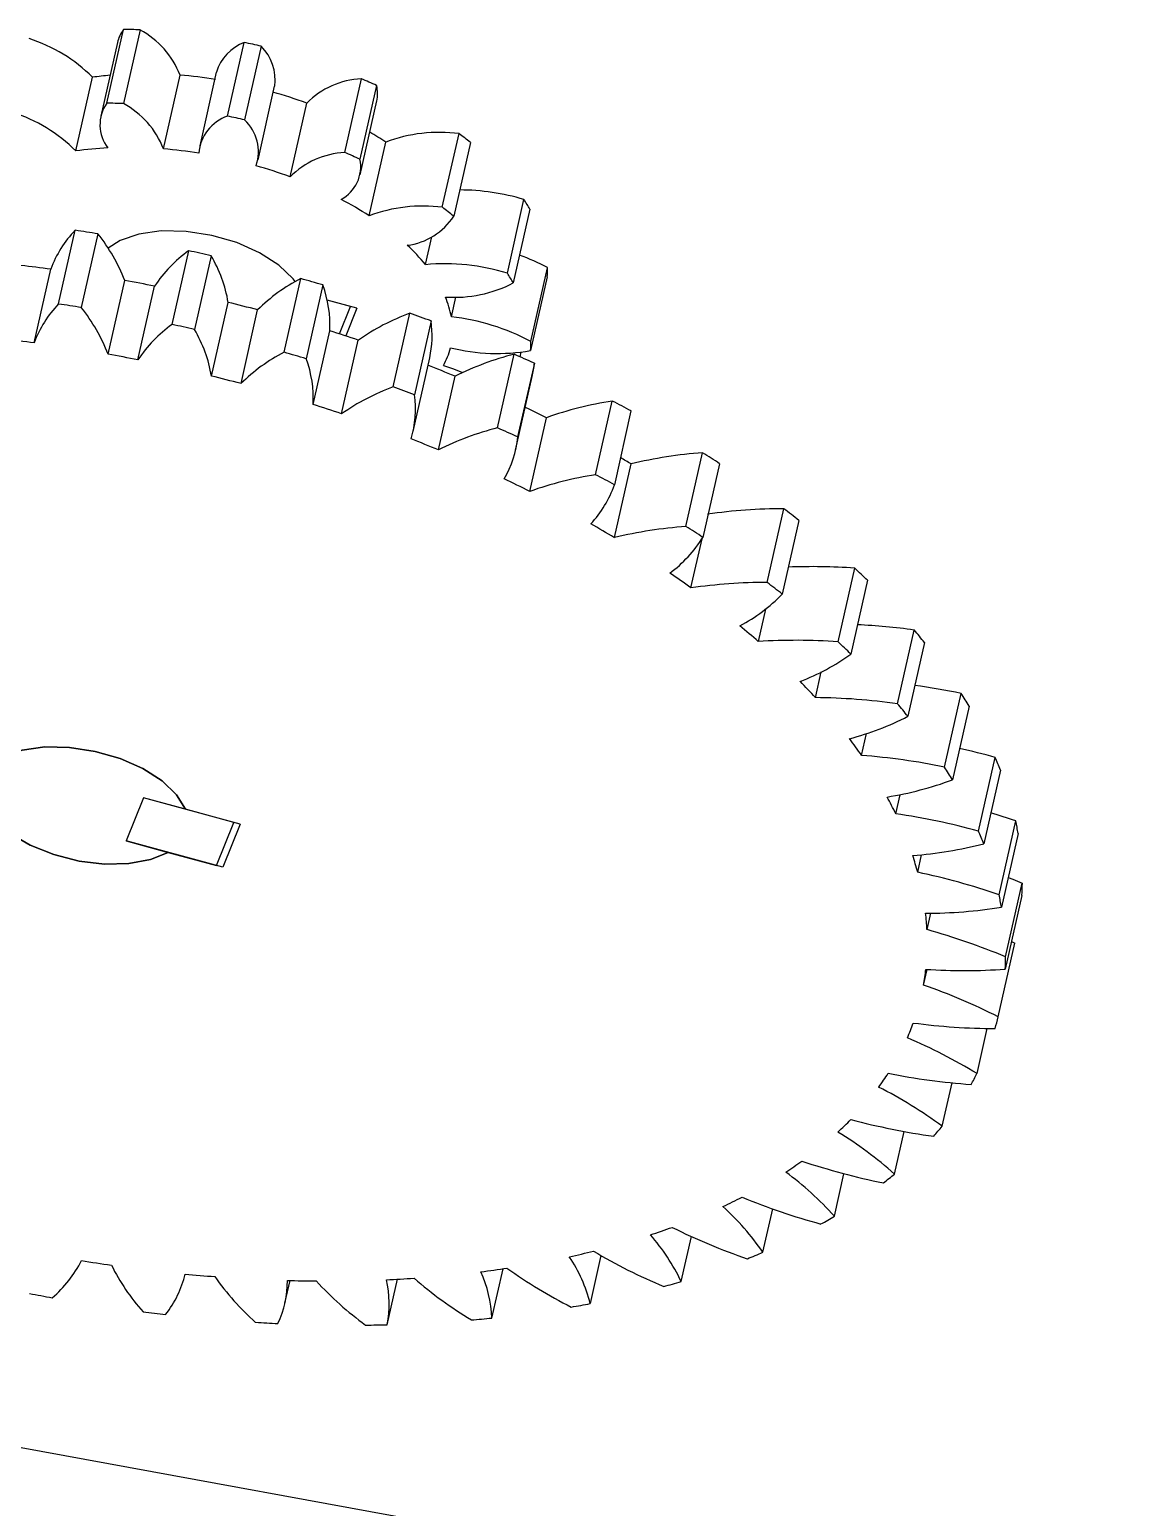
# Model space of a CAD drawing. Header units: millimetres. Extents: x 15 to 415, y 5 to 292.
# Drawn here: x 114.69 to 135.33, y 167.41 to 195.24 of the extents above; entities that cross this region are included whole.
import ezdxf

# ---------------------------------------------------------------- set-up
doc = ezdxf.new("R2010")
doc.units = ezdxf.units.MM

msp = doc.modelspace()

# ---------------------------------------------------------------- linework, layer by layer
at = {"color": 7, "linetype": 'Continuous', "lineweight": 25}
for p, q in [((116.138, 193.851), (116.452, 195.238)), ((116.765, 195.233), (116.451, 193.845)), ((116.338, 194.995), (116.025, 193.607)), ((118.412, 193.608), (118.726, 194.996)), ((119.048, 194.924), (118.734, 193.537)), ((115.557, 192.953), (115.871, 194.34)), ((117.206, 192.992), (117.52, 194.379)), ((118.201, 194.437), (117.888, 193.049)), ((120.617, 192.924), (120.931, 194.312)), ((118.986, 192.784), (119.299, 194.172)), ((121.218, 194.185), (120.905, 192.797)), ((119.589, 192.465), (119.903, 193.853)), ((120.907, 192.506), (121.22, 193.894)), ((121.078, 191.732), (121.391, 193.12)), ((122.455, 191.892), (122.769, 193.28)), ((122.983, 193.114), (122.67, 191.726)), ((123.679, 190.65), (123.992, 192.038)), ((124.104, 191.856), (123.791, 190.468)), ((115.232, 190.072), (115.546, 191.46)), ((115.973, 191.394), (115.659, 190.006)), ((122.138, 190.812), (122.257, 191.339)), ((117.367, 189.686), (117.681, 191.073)), ((118.105, 190.98), (117.792, 189.592)), ((114.771, 189.34), (115.085, 190.728)), ((124.122, 189.368), (124.435, 190.755)), ((116.165, 189.125), (116.478, 190.513)), ((116.726, 189.019), (117.04, 190.407)), ((119.477, 189.162), (119.791, 190.55)), ((120.206, 190.43), (119.893, 189.042)), ((124.43, 190.581), (124.117, 189.194)), ((118.111, 188.713), (118.425, 190.101)), ((120.728, 190.025), (120.288, 190.145)), ((120.846, 189.993), (120.288, 190.145)), ((122.625, 189.828), (122.71, 190.202)), ((118.666, 188.572), (118.979, 189.96)), ((120.52, 189.508), (120.728, 190.025)), ((120.846, 189.993), (120.636, 189.47)), ((121.53, 188.509), (121.843, 189.897)), ((120.022, 188.179), (120.335, 189.567)), ((122.244, 189.752), (121.93, 188.364)), ((120.56, 188.004), (120.874, 189.392)), ((121.904, 187.67), (122.218, 189.057)), ((123.494, 187.737), (123.808, 189.125)), ((124.187, 188.957), (123.873, 187.569)), ((123.919, 189.076), (123.939, 189.165)), ((122.381, 187.324), (122.695, 188.712)), ((123.835, 187.321), (124.148, 188.709)), ((125.341, 186.857), (125.654, 188.244)), ((124.101, 186.543), (124.415, 187.931)), ((126.006, 188.057), (125.693, 186.669)), ((127.041, 185.882), (127.355, 187.27)), ((125.694, 185.672), (126.007, 187.06)), ((127.674, 187.065), (127.361, 185.678)), ((128.57, 184.828), (128.883, 186.216)), ((129.166, 185.997), (128.852, 184.609)), ((127.135, 184.725), (127.344, 185.651)), ((129.903, 183.71), (130.217, 185.098)), ((130.458, 184.869), (130.144, 183.481)), ((128.403, 183.716), (128.541, 184.327)), ((131.021, 182.546), (131.335, 183.933)), ((131.531, 183.697), (131.217, 182.309)), ((129.478, 182.659), (129.587, 183.143)), ((131.908, 181.352), (132.221, 182.74)), ((132.369, 182.5), (132.056, 181.112)), ((130.345, 181.572), (130.437, 181.982)), ((132.548, 180.148), (132.862, 181.535)), ((132.959, 181.295), (132.646, 179.907)), ((116.832, 180.774), (116.506, 179.961)), ((116.832, 180.774), (116.506, 179.961)), ((118.651, 180.279), (116.832, 180.774)), ((117.62, 180.559), (116.832, 180.774)), ((130.99, 180.471), (131.072, 180.833)), ((118.532, 180.311), (117.62, 180.559)), ((118.206, 179.498), (118.532, 180.311)), ((132.934, 178.95), (133.247, 180.338)), ((118.651, 180.279), (118.324, 179.466)), ((133.293, 180.102), (132.979, 178.714)), ((118.324, 179.466), (116.506, 179.961)), ((116.506, 179.961), (117.293, 179.746)), ((117.293, 179.746), (118.206, 179.498)), ((131.403, 179.372), (131.477, 179.703)), ((133.365, 178.937), (133.051, 177.549)), ((133.058, 177.779), (133.371, 179.166)), ((131.578, 178.292), (131.648, 178.601)), ((132.919, 176.65), (133.232, 178.038)), ((133.169, 178.07), (133.232, 178.038)), ((131.513, 177.248), (131.579, 177.542)), ((132.519, 175.582), (132.711, 176.432)), ((131.864, 174.59), (132.049, 175.408)), ((130.965, 173.69), (131.146, 174.492)), ((129.834, 172.895), (130.015, 173.696)), ((128.489, 172.217), (128.673, 173.034)), ((126.95, 171.667), (127.142, 172.515)), ((125.241, 171.252), (125.445, 172.154)), ((119.493, 171.261), (119.588, 171.685)), ((121.417, 170.854), (121.61, 171.711)), ((123.387, 170.98), (123.597, 171.907)), ((106.961, 169.922), (145.891, 162.811))]:
    msp.add_line(p, q, dxfattribs=at)
at = {"color": 7, "linetype": 'Continuous', "lineweight": 25, "flags": 128}
for points in [[(119.688, 190.494), (119.648, 190.545), (119.376, 190.805), (119.014, 191.037), (118.585, 191.227), (118.115, 191.363), (117.632, 191.438), (117.166, 191.446), (116.744, 191.388), (116.391, 191.267), (116.166, 191.122)], [(122.475, 188.914), (122.663, 188.85), (122.836, 188.781)], [(117.62, 180.559), (117.453, 180.831), (117.18, 181.091), (116.819, 181.323), (116.39, 181.512), (115.92, 181.649), (115.437, 181.724), (114.971, 181.732), (114.548, 181.674), (114.196, 181.553), (113.935, 181.375), (113.782, 181.153), (113.744, 180.899), (113.826, 180.629), (114.021, 180.358), (114.318, 180.105), (114.699, 179.882), (115.141, 179.705), (115.617, 179.584), (116.099, 179.526), (116.556, 179.535), (116.963, 179.61), (117.293, 179.746)], [(117.293, 179.746), (116.963, 179.61), (116.556, 179.535), (116.099, 179.526), (115.617, 179.584), (115.141, 179.705), (114.699, 179.882), (114.318, 180.105), (114.021, 180.358), (113.826, 180.629), (113.744, 180.899), (113.782, 181.153), (113.935, 181.375), (114.196, 181.553), (114.548, 181.674), (114.971, 181.732), (115.437, 181.724), (115.92, 181.649), (116.39, 181.512), (116.819, 181.323), (117.18, 181.091), (117.453, 180.831), (117.62, 180.559)], [(133.106, 179.274), (133.193, 179.24), (133.371, 179.166)]]:
    msp.add_lwpolyline(points, dxfattribs=at)
at = {"color": 7, "linetype": 'Continuous', "lineweight": 25}
for centre, radius, start, end in [((113.782, 192.259), 2.948, 44.9038, 72.3228), ((116.97, 194.849), 0.648, 143.0889, 167.0264), ((116.422, 184.851), 10.388, 88.1094, 89.8355), ((116.005, 193.8), 1.621, 20.9339, 62.0786), ((119.042, 194.174), 0.88, 111.0253, 162.6276), ((116.263, 183.091), 12.156, 76.758, 78.3124), ((118.408, 194.292), 0.9, 352.3442, 44.6707), ((116.768, 188.101), 6.303, 95.176, 98.1838), ((116.785, 185.514), 8.896, 80.9422, 85.2649), ((121.013, 192.748), 1.566, 93.008, 135.1319), ((116.813, 184.608), 10.541, 65.2998, 67.0091), ((116.813, 185.441), 8.961, 69.8296, 74.1313), ((120.58, 194.034), 0.656, 347.6022, 13.2603), ((113.469, 190.871), 2.948, 44.9038, 72.3228), ((116.723, 193.445), 0.712, 145.2662, 217.6676), ((116.108, 183.463), 10.388, 88.1094, 89.8355), ((115.692, 192.412), 1.621, 20.9339, 62.0786), ((118.672, 192.849), 0.802, 108.9066, 175.5728), ((115.949, 181.704), 12.156, 76.758, 78.3124), ((118.17, 192.938), 0.823, 341.247, 46.753), ((117.885, 187.707), 6.45, 57.0618, 60.2241), ((122.402, 190.422), 2.881, 82.6852, 110.5351), ((118.743, 187.856), 6.754, 51.1162, 53.4161), ((116.482, 186.483), 6.535, 92.8245, 98.1343), ((116.472, 184.126), 8.896, 80.9422, 85.2649), ((120.699, 191.36), 1.566, 93.008, 135.1319), ((116.5, 183.22), 10.541, 65.2998, 67.0091), ((116.499, 184.054), 8.961, 69.8296, 74.1313), ((120.217, 192.657), 0.702, 298.4223, 11.522), ((117.45, 186.122), 6.681, 57.111, 62.3431), ((122.78, 188.034), 4.184, 73.1585, 89.9882), ((121.218, 190.204), 3.326, 29.7751, 33.4637), ((122.088, 189.034), 2.881, 82.6852, 110.5351), ((121.641, 192.394), 1.227, 277.2045, 326.9895), ((118.43, 186.468), 6.754, 51.1162, 53.4161), ((117.063, 189.994), 2.11, 135.9865, 159.6479), ((110.685, 158.542), 33.274, 80.8569, 81.6005), ((113.314, 189.283), 3.395, 21.2332, 38.4466), ((119.272, 188.467), 3.703, 39.2914, 47.0475), ((119.179, 188.99), 2.566, 125.73, 146.4865), ((110.573, 157.913), 33.914, 77.1681, 77.9023), ((115.811, 189.647), 2.653, 9.8538, 30.1505), ((122.635, 187.432), 3.78, 61.5488, 70.2984), ((111.228, 161.193), 29.785, 82.5603, 83.6467), ((122.498, 186.817), 4.011, 72.881, 95.1523), ((120.904, 188.817), 3.326, 29.7751, 33.4637), ((122.645, 190.721), 1.791, 355.5337, 1.1077), ((111.069, 160.124), 30.867, 78.8456, 79.9066), ((121.286, 187.641), 3.271, 117.2069, 134.8544), ((110.697, 158.374), 33.436, 73.4771, 74.2182), ((118.177, 189.684), 2.162, 356.8822, 20.1637), ((122.68, 192.605), 2.408, 266.0329, 297.4801), ((116.75, 188.606), 2.11, 135.9865, 159.6479), ((110.372, 157.154), 33.274, 80.8569, 81.6005), ((111.058, 160.049), 30.942, 75.1662, 76.2254), ((120.897, 189.513), 1.757, 10.3548, 23.1106), ((113, 187.895), 3.395, 21.2332, 38.4466), ((123.294, 185.931), 4.223, 110.0833, 124.9595), ((111.181, 159.845), 31.887, 69.701, 70.466), ((122.177, 185.714), 4.138, 61.9785, 83.7853), ((118.866, 187.603), 2.566, 125.73, 146.4865), ((110.26, 156.525), 33.914, 77.1681, 77.9023), ((115.497, 188.259), 2.653, 9.8538, 30.1505), ((111.324, 160.949), 30.003, 71.4399, 72.521), ((120.33, 189.476), 1.933, 347.4981, 8.2065), ((110.915, 159.805), 29.785, 82.5603, 83.6467), ((121.297, 189.579), 1.353, 330.5557, 345.7441), ((123.489, 192.848), 3.708, 256.2549, 279.741), ((122.331, 189.333), 1.791, 355.5337, 1.1077), ((110.755, 158.736), 30.867, 78.8456, 79.9066), ((120.972, 186.253), 3.271, 117.2069, 134.8544), ((110.383, 156.986), 33.436, 73.4771, 74.2182), ((117.864, 188.297), 2.162, 356.8822, 20.1637), ((125.116, 183.887), 5.398, 104.024, 116.6487), ((112.109, 162.144), 29.408, 65.7508, 66.5582), ((122.339, 189.117), 1.855, 347.2736, 355.0471), ((110.744, 158.662), 30.942, 75.1662, 76.2254), ((111.963, 162.7), 28.139, 67.5813, 68.7097), ((122.98, 184.543), 4.223, 110.0833, 124.9595), ((110.868, 158.457), 31.887, 69.701, 70.466), ((111.01, 159.561), 30.003, 71.4399, 72.521), ((120.042, 188.088), 1.908, 343.006, 8.3166), ((113.064, 165.17), 25.434, 63.494, 64.4921), ((126.681, 181.58), 6.743, 98.7568, 109.6379), ((113.505, 165.008), 26.221, 61.5244, 62.396), ((124.802, 182.5), 5.398, 104.024, 116.6487), ((111.795, 160.756), 29.408, 65.7508, 66.5582), ((122, 187.735), 1.881, 329.3847, 354.9415), ((111.65, 161.312), 28.139, 67.5813, 68.7097), ((127.935, 179.114), 8.177, 94.0726, 103.6396), ((115.332, 168.132), 22.601, 56.8993, 57.8617), ((114.638, 168.089), 22.117, 59.066, 59.6665), ((112.713, 163.708), 25.518, 63.4952, 64.6997), ((126.367, 180.192), 6.743, 98.7568, 109.6379), ((113.191, 163.62), 26.221, 61.5244, 62.396), ((123.728, 187.345), 2.078, 317.1059, 341.0115), ((128.852, 176.62), 9.596, 89.811, 98.4083), ((117.493, 171.205), 18.843, 51.723, 52.8093), ((114.196, 166.483), 22.37, 59.0696, 60.3845), ((127.622, 177.726), 8.177, 94.0726, 103.6396), ((115.018, 166.744), 22.601, 56.8993, 57.8617), ((125.239, 187.018), 2.51, 306.6648, 327.7309), ((129.421, 174.008), 11.118, 85.898, 92.3431), ((119.844, 173.953), 15.225, 45.8035, 47.0557), ((116.035, 169.353), 18.961, 54.1668, 55.635), ((128.538, 175.232), 9.596, 89.811, 98.4083), ((117.18, 169.817), 18.843, 51.723, 52.8093), ((126.561, 186.828), 3.19, 297.9834, 315.9297), ((118.118, 172.044), 15.556, 48.614, 50.2893), ((129.662, 171.848), 12.2, 82.1173, 87.1469), ((122.207, 176.173), 11.981, 38.9034, 40.3725), ((129.114, 172.85), 10.889, 85.8458, 93.7474), ((119.531, 172.565), 15.225, 45.8035, 47.0557), ((127.732, 186.818), 4.118, 290.7369, 305.8655), ((120.296, 174.335), 12.394, 42.1948, 44.1441), ((129.639, 170.119), 12.883, 78.4375, 82.3765), ((129.374, 170.715), 11.945, 82.0739, 89.5019), ((121.894, 174.785), 11.981, 38.9034, 40.3725), ((124.396, 177.757), 9.277, 30.7482, 32.4905), ((128.79, 186.99), 5.273, 284.5854, 297.4096), ((122.4, 176.082), 9.658, 34.6488, 36.9508), ((129.437, 168.959), 13.035, 74.768, 77.8156), ((129.361, 168.94), 12.671, 78.4065, 85.5475), ((126.238, 178.705), 7.203, 21.0748, 23.1372), ((124.083, 176.369), 9.277, 30.7482, 32.4905), ((129.766, 187.307), 6.604, 279.2499, 290.2833), ((124.262, 177.234), 7.466, 25.6971, 28.4301), ((129.131, 167.604), 13.001, 74.7625, 81.7822), ((129.134, 168.369), 12.656, 71.0344, 73.2689), ((127.594, 179.122), 5.783, 9.7558, 12.1436), ((125.924, 177.317), 7.203, 21.0748, 23.1372), ((130.676, 187.695), 8.033, 274.5158, 284.1963), ((125.738, 177.841), 5.868, 15.1282, 18.3372), ((128.746, 166.745), 12.903, 71.0627, 78.1177), ((127.28, 177.734), 5.783, 9.7558, 12.1436), ((128.379, 179.198), 4.993, 357.004, 359.6374), ((131.516, 188.059), 9.459, 270.2184, 278.8985), ((126.724, 178.041), 4.86, 2.9712, 6.6096), ((128.262, 166.356), 12.388, 67.2234, 74.473), ((127.169, 178.038), 4.415, 349.6997, 353.579), ((132.264, 188.29), 10.769, 266.2287, 274.1887), ((128.065, 177.81), 4.993, 357.004, 359.6374), ((127.724, 166.388), 11.502, 63.151, 70.7686), ((127.08, 178.072), 4.51, 336.2376, 340.0621), ((132.879, 188.285), 11.854, 262.4417, 269.9079), ((128.254, 177.794), 4.803, 343.5193, 346.2217), ((127.16, 166.755), 10.326, 58.7344, 66.9208), ((126.522, 178.385), 5.151, 323.5981, 327.0984), ((133.304, 187.961), 12.616, 258.7677, 265.9296), ((127.888, 177.953), 5.202, 330.3256, 332.8878), ((126.576, 167.355), 8.962, 53.8367, 62.8353), ((125.606, 179.179), 6.365, 312.4355, 315.4753), ((125.959, 168.074), 7.523, 48.2852, 58.3997), ((133.478, 187.268), 12.987, 255.125, 262.1497), ((127.065, 178.534), 6.211, 318.312, 320.5886), ((124.476, 180.59), 8.175, 302.9195, 305.4922), ((133.34, 186.194), 12.932, 251.4343, 258.4788), ((125.278, 168.812), 6.118, 41.8617, 53.474), ((125.927, 179.726), 7.862, 307.9041, 309.8497), ((123.287, 182.665), 10.568, 294.9003, 297.0681), ((124.49, 169.489), 4.841, 34.2995, 47.8774), ((132.84, 184.773), 12.457, 247.6128, 254.8356), ((124.639, 181.631), 10.164, 299.0992, 300.7386), ((122.185, 185.35), 13.472, 288.1087, 289.9526), ((123.549, 170.059), 3.762, 25.3029, 41.3741), ((131.947, 183.078), 11.605, 243.5681, 251.1408), ((121.287, 188.495), 16.744, 282.2725, 283.8675), ((130.654, 181.217), 10.453, 239.1912, 247.3112), ((113.61, 173.113), 2.308, 310.6254, 332.9103), ((120.588, 202.109), 30.448, 260.6934, 261.764), ((119.687, 173.683), 3.859, 206.2668, 222.0673), ((122.415, 170.515), 2.92, 14.6248, 33.6609), ((123.368, 184.246), 13.074, 291.6736, 293.0597), ((115.698, 172.265), 1.971, 321.8194, 346.5822), ((120.407, 200.568), 28.895, 264.457, 265.5656), ((122.23, 174.611), 4.96, 215.1083, 228.4683), ((117.674, 171.672), 1.865, 334.7351, 0.4365), ((120.286, 198.194), 26.518, 268.3855, 269.5594), ((120.344, 195.204), 23.527, 272.5793, 273.8507), ((119.474, 171.246), 1.982, 348.6088, 13.2828), ((126.966, 177.504), 7.666, 228.8705, 238.8588), ((120.666, 191.873), 20.18, 277.1586, 278.567), ((121.059, 170.889), 2.329, 2.243, 24.3884), ((128.978, 179.315), 9.103, 234.3482, 243.2539), ((121.118, 204.555), 33.732, 259.0077, 259.7445), ((124.688, 175.905), 6.253, 222.5447, 233.9889), ((122.262, 187.458), 16.473, 285.3482, 286.5364), ((121.425, 191.058), 20.17, 279.8663, 280.9045), ((120.944, 203.387), 32.551, 262.7262, 263.4808), ((120.76, 201.223), 30.379, 266.5685, 267.3586), ((120.711, 198.258), 27.413, 270.6283, 271.4744), ((120.911, 194.764), 23.913, 275.016, 275.9428)]:
    msp.add_arc(centre, radius, start, end, dxfattribs=at)

doc.saveas('drawing.dxf')
